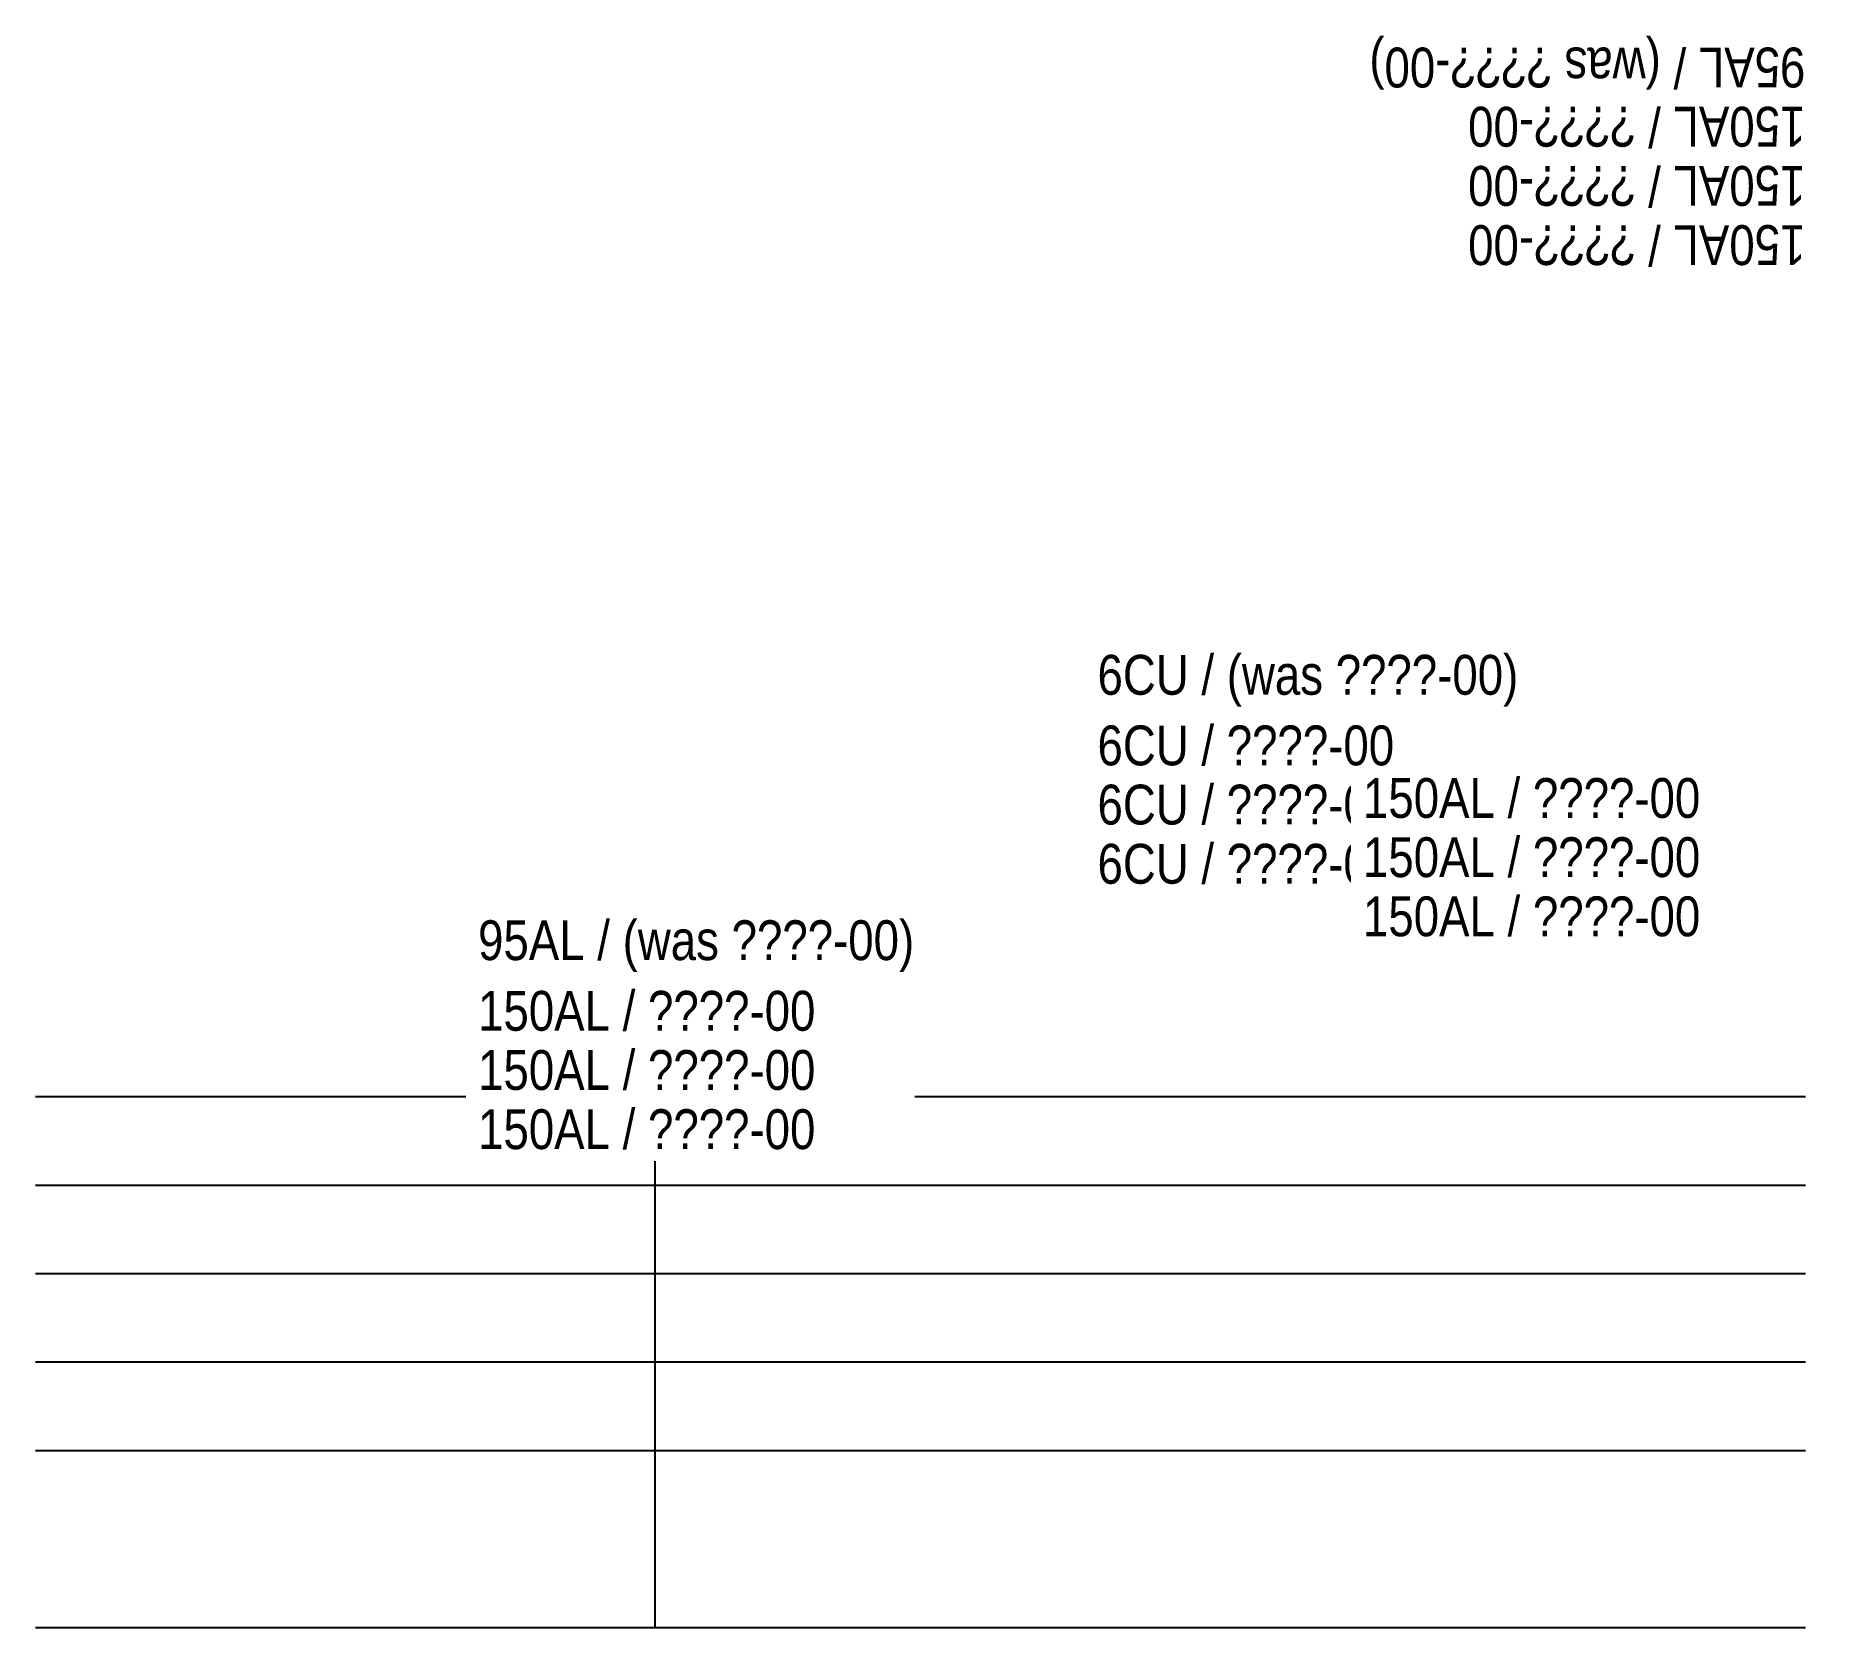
# Model space of a CAD drawing. Header units: millimetres. Extents: x 0 to 20.1, y 0 to 18.
import ezdxf

# ---------------------------------------------------------------- set-up
doc = ezdxf.new("R2010")
doc.units = ezdxf.units.MM
for name, color, linetype in [('01 - Bestaande kabel', 7, 'Continuous'), ('Aansluiting LS K01', 7, 'Continuous'), ('Aansluiting LS K10', 7, 'Continuous'), ('Aansluiting LS K12', 7, 'Continuous'), ('OVERIG', 7, 'Continuous')]:
    doc.layers.add(name, color=color, linetype=linetype)
doc.styles.add('TECHBASE_ARIAL_NOVA_LIGHT', font='ArialNova-Light.ttf')

msp = doc.modelspace()

# ---------------------------------------------------------------- linework, layer by layer
msp.add_line((7, 0), (7, 6))
at = {"layer": '01 - Bestaande kabel'}
msp.add_line((0, 5), (20, 5), dxfattribs=at)
at = {"layer": 'Aansluiting LS K01'}
msp.add_line((0, 0), (20, 0), dxfattribs=at)
at = {"layer": 'Aansluiting LS K10'}
for p, q in [((0, 3), (20, 3)), ((0, 2), (20, 2))]:
    msp.add_line(p, q, dxfattribs=at)
at = {"layer": 'Aansluiting LS K12'}
msp.add_line((0, 4), (20, 4), dxfattribs=at)
at = {"layer": 'OVERIG'}
msp.add_line((0, 6), (20, 6), dxfattribs=at)

# ---------------------------------------------------------------- texts
at = {"layer": 'Aansluiting LS K01', "insert": (20, 15.4), "char_height": 0.45, "width": 4.8, "attachment_point": 1, "rotation": 180, "style": 'TECHBASE_ARIAL_NOVA_LIGHT', "bg_fill": 3, "box_fill_scale": 1.3, "bg_fill_color": 7, "bg_fill_true_color": 16777215, "bg_fill_transparency": 0}
msp.add_mtext('150AL / ????-00', dxfattribs=at)
at = {"layer": 'Aansluiting LS K01', "insert": (12, 8.4), "char_height": 0.45, "width": 4.8, "attachment_point": 7, "style": 'TECHBASE_ARIAL_NOVA_LIGHT', "bg_fill": 3, "box_fill_scale": 1.3, "bg_fill_color": 7, "bg_fill_true_color": 16777215, "bg_fill_transparency": 0}
msp.add_mtext('6CU / ????-00', dxfattribs=at)

# ---------------------------------------------------------------- next in the draw order: texts
at = {"layer": 'Aansluiting LS K01', "insert": (5, 5.4), "char_height": 0.45, "width": 4.8, "attachment_point": 7, "style": 'TECHBASE_ARIAL_NOVA_LIGHT', "bg_fill": 3, "box_fill_scale": 1.3, "bg_fill_color": 7, "bg_fill_true_color": 16777215, "bg_fill_transparency": 0}
msp.add_mtext('150AL / ????-00', dxfattribs=at)
at = {"layer": 'Aansluiting LS K10', "insert": (20, 16.069), "char_height": 0.45, "width": 4.8, "attachment_point": 1, "rotation": 180, "style": 'TECHBASE_ARIAL_NOVA_LIGHT', "bg_fill": 3, "box_fill_scale": 1.3, "bg_fill_color": 7, "bg_fill_true_color": 16777215, "bg_fill_transparency": 0}
msp.add_mtext('150AL / ????-00', dxfattribs=at)
at = {"layer": 'Aansluiting LS K10', "insert": (12, 9.069), "char_height": 0.45, "width": 4.8, "attachment_point": 7, "style": 'TECHBASE_ARIAL_NOVA_LIGHT', "bg_fill": 3, "box_fill_scale": 1.3, "bg_fill_color": 7, "bg_fill_true_color": 16777215, "bg_fill_transparency": 0}
msp.add_mtext('6CU / ????-00', dxfattribs=at)

# ---------------------------------------------------------------- next in the draw order: texts
at = {"layer": 'Aansluiting LS K10', "insert": (5, 6.069), "char_height": 0.45, "width": 4.8, "attachment_point": 7, "style": 'TECHBASE_ARIAL_NOVA_LIGHT', "bg_fill": 3, "box_fill_scale": 1.3, "bg_fill_color": 7, "bg_fill_true_color": 16777215, "bg_fill_transparency": 0}
msp.add_mtext('150AL / ????-00', dxfattribs=at)
at = {"layer": 'Aansluiting LS K12', "insert": (20, 16.738), "char_height": 0.45, "width": 4.8, "attachment_point": 1, "rotation": 180, "style": 'TECHBASE_ARIAL_NOVA_LIGHT', "bg_fill": 3, "box_fill_scale": 1.3, "bg_fill_color": 7, "bg_fill_true_color": 16777215, "bg_fill_transparency": 0}
msp.add_mtext('150AL / ????-00', dxfattribs=at)
at = {"layer": 'Aansluiting LS K12', "insert": (12, 9.738), "char_height": 0.45, "width": 4.8, "attachment_point": 7, "style": 'TECHBASE_ARIAL_NOVA_LIGHT', "bg_fill": 3, "box_fill_scale": 1.3, "bg_fill_color": 7, "bg_fill_true_color": 16777215, "bg_fill_transparency": 0}
msp.add_mtext('6CU / ????-00', dxfattribs=at)

# ---------------------------------------------------------------- next in the draw order: texts
at = {"layer": '01 - Bestaande kabel', "insert": (20, 17.407), "char_height": 0.45, "width": 6.8, "attachment_point": 1, "rotation": 180, "style": 'TECHBASE_ARIAL_NOVA_LIGHT', "bg_fill": 3, "box_fill_scale": 1.3, "bg_fill_color": 7, "bg_fill_true_color": 16777215, "bg_fill_transparency": 0}
msp.add_mtext('95AL / (was ????-00)', dxfattribs=at)
at = {"layer": '01 - Bestaande kabel', "insert": (12, 10.407), "char_height": 0.45, "width": 6.8, "attachment_point": 7, "style": 'TECHBASE_ARIAL_NOVA_LIGHT', "bg_fill": 3, "box_fill_scale": 1.3, "bg_fill_color": 7, "bg_fill_true_color": 16777215, "bg_fill_transparency": 0}
msp.add_mtext('6CU / (was ????-00)', dxfattribs=at)
at = {"layer": 'Aansluiting LS K12', "char_height": 0.45, "width": 4.8, "style": 'TECHBASE_ARIAL_NOVA_LIGHT', "bg_fill": 3, "box_fill_scale": 1.3, "bg_fill_color": 7, "bg_fill_true_color": 16777215, "bg_fill_transparency": 0}
for insert, attachment_point in [((15, 9.6), 1), ((5, 6.738), 7)]:
    msp.add_mtext('150AL / ????-00', dxfattribs=dict(at, insert=insert, attachment_point=attachment_point))

# ---------------------------------------------------------------- next in the draw order: texts
at = {"layer": '01 - Bestaande kabel', "insert": (5, 7.407), "char_height": 0.45, "width": 6.8, "attachment_point": 7, "style": 'TECHBASE_ARIAL_NOVA_LIGHT', "bg_fill": 3, "box_fill_scale": 1.3, "bg_fill_color": 7, "bg_fill_true_color": 16777215, "bg_fill_transparency": 0}
msp.add_mtext('95AL / (was ????-00)', dxfattribs=at)
at = {"layer": 'Aansluiting LS K10', "insert": (15, 8.931), "char_height": 0.45, "width": 4.8, "attachment_point": 1, "style": 'TECHBASE_ARIAL_NOVA_LIGHT', "bg_fill": 3, "box_fill_scale": 1.3, "bg_fill_color": 7, "bg_fill_true_color": 16777215, "bg_fill_transparency": 0}
msp.add_mtext('150AL / ????-00', dxfattribs=at)

# ---------------------------------------------------------------- next in the draw order: texts
at = {"layer": 'Aansluiting LS K01', "insert": (15, 8.262), "char_height": 0.45, "width": 4.8, "attachment_point": 1, "style": 'TECHBASE_ARIAL_NOVA_LIGHT', "bg_fill": 3, "box_fill_scale": 1.3, "bg_fill_color": 7, "bg_fill_true_color": 16777215, "bg_fill_transparency": 0}
msp.add_mtext('150AL / ????-00', dxfattribs=at)

doc.saveas('drawing.dxf')
